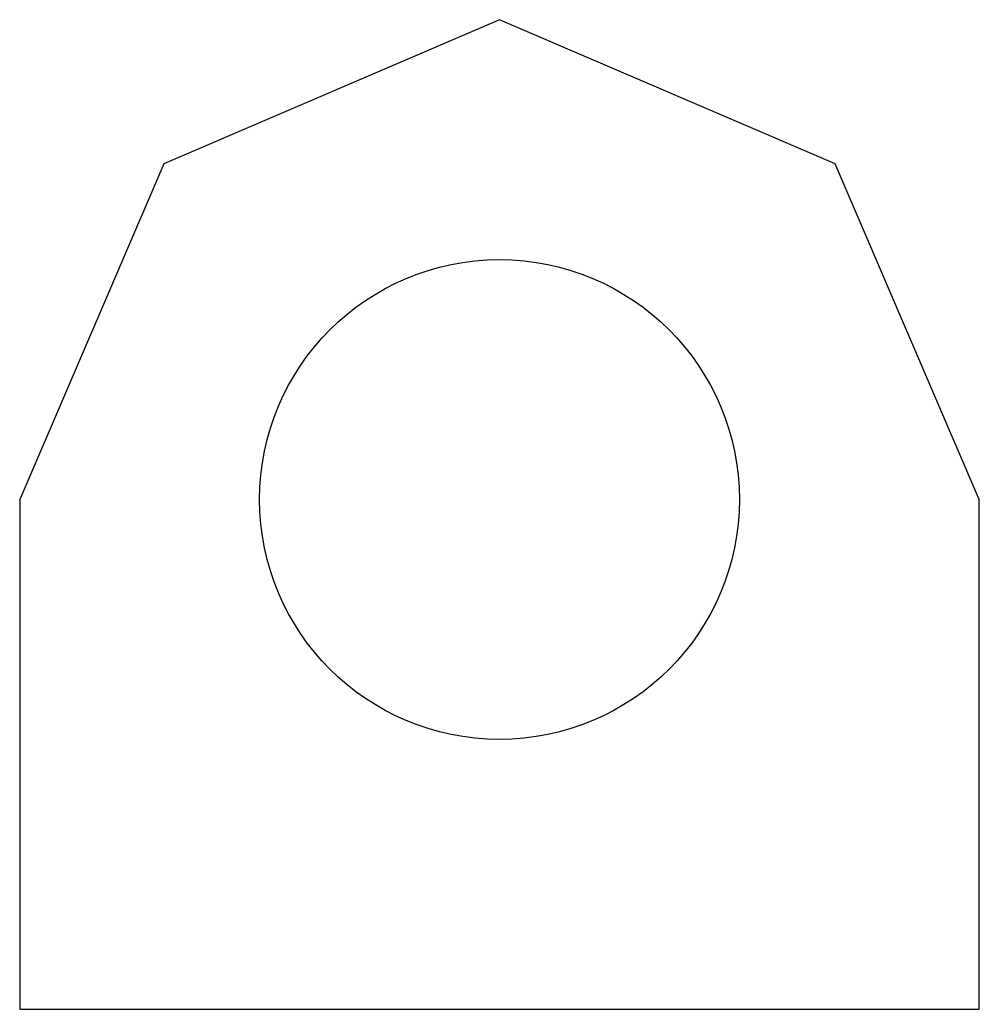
# Model space of a CAD drawing. Header units: millimetres. Extents: x -40 to 40, y -42.5 to 40.
import ezdxf

# ---------------------------------------------------------------- set-up
doc = ezdxf.new("R2010")
doc.units = ezdxf.units.MM

msp = doc.modelspace()

# ---------------------------------------------------------------- linework, layer by layer
at = {"layer": 'GATEN'}
msp.add_circle((0, 0), 20, dxfattribs=at)
at = {"layer": 'SNIJDEN'}
for p, q in [((0, 40), (-28, 28)), ((28, 28), (0, 40)), ((-28, 28), (-40, 0)), ((40, 0), (28, 28)), ((-40, 0), (-40, -42.5)), ((40, -42.5), (40, 0)), ((-40, -42.5), (40, -42.5))]:
    msp.add_line(p, q, dxfattribs=at)

doc.saveas('drawing.dxf')
